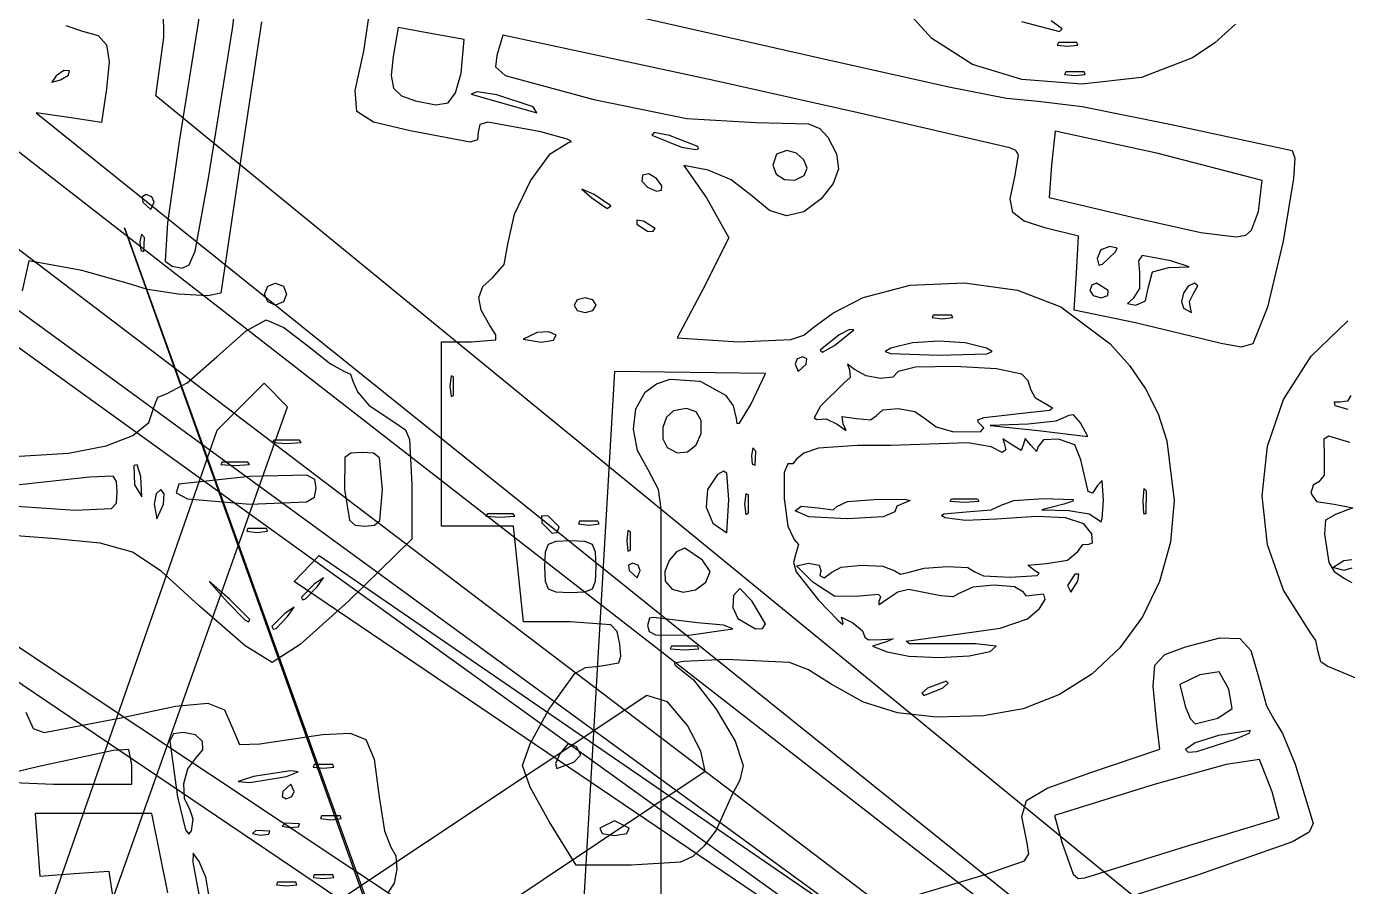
# Model space of a CAD drawing. Extents: x -99 to 383, y -48 to 207.
# Drawn here: x 11.2 to 61.8, y 90.1 to 123 of the extents above; entities that cross this region are included whole.
import ezdxf

# ---------------------------------------------------------------- set-up
doc = ezdxf.new("R2010")
doc.units = 0

msp = doc.modelspace()

# ---------------------------------------------------------------- linework, layer by layer
at = {"layer": 'Image'}
for p, q in [((19.108155, 122.926), (19.466371, 125.729379)), ((17.998012, 124.47822), (17.065494, 118.61716)), ((31.945504, 124.007096), (41.646094, 121.803116)), ((45.893879, 122.559152), (44.568442, 124.015214)), ((16.474492, 122.59626), (16.468198, 123.643183)), ((24.146632, 122.068034), (24.41012, 123.887644)), ((12.729969, 123.056874), (13.370026, 122.835532)), ((20.216869, 123.196175), (19.449098, 118.122425)), ((25.453621, 122.985236), (25.265277, 121.870446)), ((26.635211, 122.756464), (25.453621, 122.985236)), ((49.332455, 123.214882), (50.79328, 122.829672)), ((50.895918, 122.931758), (50.464815, 123.22888)), ((57.527947, 123.102171), (56.741984, 122.39402)), ((13.370026, 122.835532), (13.960778, 122.677328)), ((13.960778, 122.677328), (14.285992, 122.314707)), ((16.17778, 120.361923), (16.474492, 122.59626)), ((18.195, 117.211), (19.108155, 122.926)), ((27.989311, 122.515401), (26.635211, 122.756464)), ((27.87121, 121.233111), (27.989311, 122.515401)), ((29.464117, 122.691576), (29.23094, 121.908139)), ((37.553877, 120.948766), (29.464117, 122.691576)), ((47.462579, 121.563308), (45.893879, 122.559152)), ((50.79328, 122.829672), (50.895918, 122.931758)), ((14.285992, 122.314707), (14.38084, 121.662713)), ((23.813924, 120.561179), (24.146632, 122.068034)), ((50.747745, 122.407688), (50.705853, 122.307154)), ((50.705853, 122.307154), (51.100523, 122.265338)), ((51.4533, 122.407688), (50.747745, 122.407688)), ((51.100523, 122.265338), (51.495193, 122.307154)), ((51.453301, 122.407688), (51.4533, 122.407688)), ((51.495193, 122.307154), (51.453301, 122.407688)), ((56.741984, 122.39402), (55.882495, 121.818717)), ((14.38084, 121.662713), (14.280494, 120.636392)), ((25.265277, 121.870446), (25.187718, 121.135033)), ((29.23094, 121.908139), (29.185716, 121.468764)), ((29.185716, 121.468764), (29.558244, 121.147046)), ((41.646094, 121.803116), (46.545244, 120.702846)), ((49.353348, 120.991983), (47.462579, 121.563308)), ((55.882495, 121.818717), (53.930082, 121.059351)), ((12.360879, 121.126935), (12.185293, 120.885984)), ((12.185293, 120.885984), (12.518864, 120.968947)), ((12.653115, 121.328197), (12.360879, 121.126935)), ((12.518864, 120.968947), (12.829861, 121.151447)), ((12.86694, 121.319631), (12.653115, 121.328197)), ((12.829861, 121.151447), (12.86694, 121.31963)), ((12.86694, 121.31963), (12.86694, 121.319631)), ((25.187718, 121.135033), (25.27998, 120.65508)), ((27.656612, 120.478823), (27.871209, 121.233106)), ((27.871209, 121.233106), (27.87121, 121.233111)), ((29.558244, 121.147046), (32.94744, 120.227679)), ((51.644992, 120.809474), (49.353348, 120.991983)), ((51.029665, 121.278822), (50.987773, 121.178288)), ((50.987773, 121.178288), (51.382443, 121.136472)), ((51.73522, 121.278822), (51.029665, 121.278822)), ((51.382443, 121.136472), (51.777113, 121.178288)), ((53.930082, 121.059351), (51.644992, 120.809474)), ((51.777113, 121.178288), (51.73522, 121.278822)), ((51.73522, 121.278822), (51.73522, 121.278822)), ((14.280494, 120.636392), (14.086246, 119.341052)), ((23.876283, 119.761209), (23.813924, 120.561179)), ((25.27998, 120.65508), (25.579439, 120.356288)), ((27.37433, 120.098521), (27.656612, 120.478823)), ((28.477806, 120.511457), (28.2568, 120.43066)), ((29.234795, 120.397137), (28.477806, 120.511457)), ((43.198317, 119.680486), (37.553877, 120.948766)), ((46.545244, 120.702846), (48.758369, 120.267696)), ((159.11882, 3.331999), (16.17778, 120.361923)), ((25.579439, 120.356288), (26.123469, 120.164356)), ((26.123469, 120.164356), (26.903553, 120.018324)), ((26.903553, 120.018324), (27.37433, 120.098521)), ((28.2568, 120.43066), (30.76594, 119.709247)), ((30.62483, 119.941157), (29.234795, 120.397137)), ((32.94744, 120.227679), (36.519445, 119.489976)), ((48.758369, 120.267696), (49.973814, 120.163833)), ((49.973814, 120.163833), (51.662997, 119.959468)), ((51.662997, 119.959468), (55.015114, 119.282685)), ((12.837856, 119.528258), (11.589466, 119.715467)), ((11.589466, 119.715467), (155.043, 4.46581)), ((14.086246, 119.341052), (12.837856, 119.528258)), ((24.516834, 119.353491), (23.876283, 119.761209)), ((30.76594, 119.709247), (30.624829, 119.941157)), ((30.624829, 119.941157), (30.62483, 119.941157)), ((36.519445, 119.489976), (39.15923, 119.342165)), ((48.887567, 118.369586), (43.198317, 119.680486)), ((25.918702, 119.023394), (24.516834, 119.353491)), ((28.21944, 118.588583), (25.918702, 119.023394)), ((28.522812, 118.975331), (28.490426, 118.681669)), ((28.587006, 119.258326), (28.522812, 118.975331)), ((28.893904, 119.353315), (28.587006, 119.258326)), ((30.921702, 118.980863), (28.893904, 119.353315)), ((31.932762, 118.704439), (30.921702, 118.980863)), ((35.263108, 118.954291), (35.173882, 118.856692)), ((35.84721, 118.838009), (35.263108, 118.954291)), ((39.15923, 119.342165), (41.174236, 119.293356)), ((41.174236, 119.293356), (41.607653, 119.111773)), ((41.607653, 119.111773), (41.91089, 118.773186)), ((50.618483, 119.007536), (50.477372, 117.706406)), ((54.565968, 118.15767), (50.618483, 119.007536)), ((55.015114, 119.282685), (59.700424, 118.269485)), ((158.036, 3.8047), (10.50389, 118.530813)), ((17.065494, 118.61716), (16.61763, 115.492595)), ((28.490426, 118.681669), (28.21944, 118.588583)), ((31.284447, 118.138278), (31.985742, 118.575651)), ((32.096469, 118.614943), (31.932762, 118.704439)), ((31.985742, 118.575651), (32.096469, 118.614943)), ((35.173882, 118.856692), (36.30931, 118.389225)), ((36.93354, 118.419604), (35.84721, 118.838009)), ((41.91089, 118.773186), (42.246016, 118.144778)), ((19.449098, 118.122425), (18.66318, 112.804485)), ((30.521431, 117.106732), (31.284447, 118.138278)), ((36.30931, 118.389225), (36.846964, 118.302032)), ((36.846964, 118.302032), (36.966843, 118.330202)), ((36.933542, 118.419601), (36.93354, 118.419604)), ((36.966843, 118.330202), (36.933542, 118.419601)), ((39.949001, 118.124678), (39.811664, 117.705333)), ((40.345913, 118.269777), (39.949001, 118.124678)), ((40.721066, 118.16417), (40.345913, 118.269777)), ((41.000036, 117.908144), (40.721066, 118.16417)), ((42.246016, 118.144778), (42.318143, 117.565993)), ((49.115988, 118.269449), (48.887567, 118.369586)), ((49.081324, 117.254046), (49.218149, 118.086257)), ((49.218149, 118.086257), (49.115988, 118.269449)), ((58.555783, 117.117566), (54.565968, 118.15767)), ((59.700424, 118.269485), (59.798648, 117.975859)), ((59.798648, 117.975859), (59.753282, 117.196612)), ((37.332128, 117.510725), (36.404814, 117.694976)), ((36.404814, 117.694976), (37.261572, 116.449726)), ((38.206833, 117.146041), (37.332128, 117.510725)), ((39.811664, 117.705333), (39.942766, 117.359532)), ((41.119261, 117.592888), (41.000036, 117.908144)), ((41.01518, 117.309593), (41.119261, 117.592888)), ((42.318143, 117.565993), (42.123654, 117.003065)), ((50.477372, 117.706406), (50.395085, 116.461076)), ((7.425461, 117.140888), (156.545, 3.8047)), ((17.674001, 114.409366), (18.194998, 117.211004)), ((18.194998, 117.211004), (18.195, 117.211)), ((29.907722, 115.834191), (30.521431, 117.106732)), ((34.815095, 117.318172), (34.787605, 117.097245)), ((34.787605, 117.097245), (35.013884, 116.858444)), ((35.058854, 117.368492), (34.815095, 117.318172)), ((35.35255, 117.19711), (35.058854, 117.368492)), ((35.553646, 116.918493), (35.35255, 117.19711)), ((35.35255, 117.19711), (35.35255, 117.19711)), ((35.540775, 116.745717), (35.553646, 116.918493)), ((39.007668, 116.527986), (38.206833, 117.146041)), ((39.942766, 117.359532), (40.261563, 117.153808)), ((40.261563, 117.153808), (40.656291, 117.124912)), ((40.656291, 117.124912), (41.015184, 117.309593)), ((41.015184, 117.309593), (41.01518, 117.309593)), ((42.123654, 117.003065), (41.658928, 116.422226)), ((48.906474, 116.418715), (49.081324, 117.254046)), ((58.4175, 115.925546), (58.555783, 117.117566)), ((59.753282, 117.196612), (59.355477, 114.79105)), ((15.806094, 116.576222), (15.646248, 116.493319)), ((15.646248, 116.493319), (15.681637, 116.294)), ((16.017176, 116.493319), (15.806094, 116.576222)), ((16.10497, 116.294), (16.017176, 116.493319)), ((32.967771, 116.58186), (32.498245, 116.785132)), ((32.498245, 116.785132), (32.880601, 116.45068)), ((32.880601, 116.45068), (33.457613, 116.04284)), ((33.60277, 116.14296), (32.967771, 116.58186)), ((35.013884, 116.858444), (35.349125, 116.713971)), ((35.349125, 116.713971), (35.540775, 116.745717)), ((37.261572, 116.449726), (38.11833, 114.917666)), ((39.682147, 115.969666), (39.007668, 116.527986)), ((41.658928, 116.422226), (40.990722, 115.917466)), ((48.998827, 115.893084), (48.906474, 116.418715)), ((50.395085, 116.461076), (53.640635, 115.703516)), ((15.681637, 116.294), (15.980516, 116.011778)), ((15.980516, 116.011778), (16.10497, 116.294)), ((16.10497, 116.294), (16.10497, 116.294)), ((33.457613, 116.04284), (33.60277, 116.142959)), ((33.60277, 116.142959), (33.60277, 116.14296)), ((40.33748, 115.766386), (39.682147, 115.969666)), ((40.990722, 115.917466), (40.33748, 115.766386)), ((58.148268, 115.214835), (58.417495, 115.925551)), ((58.417495, 115.925551), (58.4175, 115.925546)), ((16.61763, 115.492595), (16.531437, 114.03105)), ((29.654352, 114.673831), (29.907722, 115.834191)), ((34.594165, 115.595888), (34.592643, 115.444296)), ((34.592643, 115.444296), (35.006573, 115.17398)), ((34.858208, 115.555212), (34.594165, 115.595888)), ((35.2962, 115.276221), (34.858208, 115.555212)), ((49.430738, 115.558422), (48.998827, 115.893084)), ((50.274564, 115.295996), (49.430738, 115.558422)), ((53.640635, 115.703516), (56.209069, 115.124698)), ((7.074462, 114.932308), (155.651, 6.57734)), ((14.9762, 115.306416), (54.4224, 5.65678)), ((54.4224, 4.951233), (14.9762, 115.306416)), ((15.619439, 115.058462), (15.56289, 114.76549)), ((15.7334, 114.936), (15.619439, 115.058462)), ((15.711119, 114.395074), (15.733415, 114.936)), ((15.733415, 114.936), (15.7334, 114.936)), ((35.006573, 115.17398), (35.209576, 115.168342)), ((35.209576, 115.168342), (35.2962, 115.276222)), ((35.2962, 115.276222), (35.2962, 115.276221)), ((38.11833, 114.917666), (37.130553, 112.945476)), ((51.523864, 114.986686), (50.274564, 115.295996)), ((51.437405, 113.567906), (51.523864, 114.986686)), ((56.209069, 115.124698), (57.56187, 114.954844)), ((57.56187, 114.954844), (57.922792, 115.029804)), ((57.922792, 115.029804), (58.148268, 115.214835)), ((15.56289, 114.76549), (15.597244, 114.433549)), ((15.597244, 114.433549), (15.711119, 114.395074)), ((17.447911, 113.891589), (17.674001, 114.409366)), ((29.510636, 113.900205), (29.654352, 114.673831)), ((52.373436, 114.461931), (52.229446, 114.129902)), ((52.723334, 114.595952), (52.373436, 114.461931)), ((52.441112, 113.914953), (52.935, 114.381)), ((52.995257, 114.532626), (52.723334, 114.595952)), ((52.935, 114.381), (52.995257, 114.532626)), ((52.935, 114.381), (52.935, 114.381)), ((59.355477, 114.79105), (58.7544, 112.27238)), ((11.30612, 114.036446), (11.053569, 112.895116)), ((13.332494, 113.6738), (11.30612, 114.036446)), ((16.531437, 114.03105), (16.793728, 113.835231)), ((17.183708, 113.753784), (17.447911, 113.891589)), ((29.087261, 113.406501), (29.510636, 113.900205)), ((52.229446, 114.129902), (52.291623, 113.872734)), ((52.291623, 113.872734), (52.441112, 113.914953)), ((53.953182, 114.244411), (53.815766, 114.035586)), ((53.815766, 114.035586), (53.859891, 113.582653)), ((55.052111, 114.036006), (53.953182, 114.244411)), ((55.757666, 113.810053), (55.052111, 114.036006)), ((15.11726, 113.174952), (13.332494, 113.6738)), ((16.793728, 113.835231), (17.183708, 113.753784)), ((28.698447, 113.058112), (29.087261, 113.406501)), ((51.350944, 112.149126), (51.437405, 113.567906)), ((53.859891, 113.582653), (53.856962, 112.978659)), ((54.205445, 113.048228), (54.356424, 113.622001)), ((54.356424, 113.622001), (54.981555, 113.781915)), ((54.981555, 113.781915), (55.757666, 113.810053)), ((15.850111, 112.940848), (15.11726, 113.174952)), ((17.043989, 112.763602), (15.850111, 112.940848)), ((20.3383, 112.766), (20.462654, 113.064979)), ((20.462654, 113.064979), (20.761633, 113.189333)), ((20.761633, 113.189333), (21.060612, 113.064979)), ((21.060612, 113.064979), (21.184966, 112.766)), ((28.548462, 112.641068), (28.698447, 113.058112)), ((37.130553, 112.945476), (36.142776, 111.095916)), ((43.274266, 112.630823), (45.075589, 113.103191)), ((45.075589, 113.103191), (47.153342, 113.192592)), ((47.153342, 113.192592), (49.182498, 112.913997)), ((49.182498, 112.913997), (50.838026, 112.28238)), ((52.0257, 113.106437), (51.94769, 112.907117)), ((51.94769, 112.907117), (52.076937, 112.707798)), ((52.213255, 113.189339), (52.0257, 113.106437)), ((52.653245, 112.907117), (52.213255, 113.189339)), ((52.647185, 112.707798), (52.653245, 112.907117)), ((52.653245, 112.907117), (52.653245, 112.907117)), ((53.856962, 112.978659), (53.609089, 112.5992)), ((54.085937, 112.514455), (54.20545, 113.048229)), ((54.20545, 113.048229), (54.205445, 113.048228)), ((55.719411, 113.07288), (55.534632, 112.798777)), ((55.963818, 113.189333), (55.719411, 113.07288)), ((55.936076, 112.810588), (56.091626, 113.089258)), ((56.091626, 113.089258), (55.963818, 113.189333)), ((18.160983, 112.699414), (17.043989, 112.763602)), ((18.66318, 112.804485), (18.160983, 112.699414)), ((20.462654, 112.467021), (20.3383, 112.766)), ((20.3383, 112.766), (20.3383, 112.766)), ((20.761633, 112.342667), (20.462654, 112.467021)), ((21.060612, 112.467021), (20.761633, 112.342667)), ((21.184966, 112.766), (21.060612, 112.467021)), ((28.6366, 112.144926), (28.548462, 112.641068)), ((32.316733, 112.541986), (32.192379, 112.342667)), ((32.615712, 112.624889), (32.316733, 112.541986)), ((32.914691, 112.541986), (32.615712, 112.624889)), ((33.039045, 112.342667), (32.914691, 112.541986)), ((42.109353, 112.033119), (43.274266, 112.630823)), ((52.076937, 112.707798), (52.38768, 112.624895)), ((52.38768, 112.624895), (52.647185, 112.707798)), ((53.609089, 112.5992), (53.396166, 112.400424)), ((53.396166, 112.400424), (53.711561, 112.346995)), ((53.711561, 112.346995), (54.085937, 112.514455)), ((55.534632, 112.798777), (55.459047, 112.479906)), ((55.459047, 112.479906), (55.542218, 112.229149)), ((55.76863, 112.488552), (55.936076, 112.810588)), ((55.807445, 112.246144), (55.76863, 112.488552)), ((28.962155, 111.559241), (28.6366, 112.144926)), ((32.192379, 112.342667), (32.316733, 112.143348)), ((32.316733, 112.143348), (32.615712, 112.060445)), ((32.615712, 112.060445), (32.914691, 112.143348)), ((32.914691, 112.143348), (33.039045, 112.342667)), ((33.039045, 112.342667), (33.039045, 112.342667)), ((41.340276, 111.470083), (42.109353, 112.033119)), ((45.95036, 111.965133), (45.908468, 111.864599)), ((45.908468, 111.864599), (46.303138, 111.822783)), ((46.655915, 111.965133), (45.95036, 111.965133)), ((46.303138, 111.822783), (46.697808, 111.864599)), ((46.655916, 111.965133), (46.655915, 111.965133)), ((46.697808, 111.864599), (46.655916, 111.965133)), ((50.838026, 112.28238), (52.730192, 110.859376)), ((53.695184, 111.660837), (51.350944, 112.149126)), ((55.542218, 112.229149), (55.85203, 112.060445)), ((55.85203, 112.060445), (55.807442, 112.246144)), ((55.807442, 112.246144), (55.807445, 112.246144)), ((58.7544, 112.27238), (58.197444, 110.860185)), ((158.29534, 4.651359), (9.7188, 111.56659)), ((18.503918, 110.367559), (19.633487, 111.364155)), ((19.633487, 111.364155), (20.397498, 111.778669)), ((20.397498, 111.778669), (21.074398, 111.488509)), ((21.074398, 111.488509), (21.994538, 110.790892)), ((29.192762, 111.20082), (28.962155, 111.559241)), ((41.000657, 111.197085), (41.340276, 111.470083)), ((42.176187, 110.793664), (42.916489, 111.397311)), ((42.743394, 111.407576), (42.347481, 111.206675)), ((42.91649, 111.397311), (42.743394, 111.407576)), ((42.916489, 111.397311), (42.91649, 111.397311)), ((56.982624, 110.880561), (53.695184, 111.660837)), ((60.435985, 110.383207), (61.834655, 111.748057)), ((27.1117, 107.404), (27.1117, 110.932)), ((27.1117, 110.932), (28.2566, 110.932)), ((28.2566, 110.932), (29.194038, 111.014141)), ((29.194038, 111.014141), (29.192762, 111.20082)), ((30.780788, 111.295512), (30.244329, 111.037399)), ((30.244329, 111.037399), (30.938838, 110.93159)), ((31.225656, 111.324587), (30.780788, 111.295512)), ((30.938838, 110.93159), (31.402473, 111.00671)), ((31.503, 111.187317), (31.225656, 111.324587)), ((31.402473, 111.00671), (31.503, 111.187317)), ((31.503, 111.187317), (31.503, 111.187317)), ((36.142776, 111.095916), (38.497926, 110.931736)), ((38.497926, 110.931736), (40.501656, 111.033015)), ((40.501656, 111.033015), (41.000657, 111.197085)), ((42.347481, 111.206675), (41.62746, 110.618579)), ((45.157766, 110.897546), (44.3276, 110.700877)), ((46.164925, 110.962351), (45.157766, 110.897546)), ((47.170643, 110.895473), (46.164925, 110.962351)), ((47.99649, 110.697096), (47.170643, 110.895473)), ((52.730192, 110.859376), (53.475776, 110.037712)), ((57.751374, 110.734968), (56.982624, 110.880561)), ((58.197444, 110.860185), (57.751374, 110.734968)), ((17.37411, 109.370962), (18.503918, 110.367559)), ((21.994538, 110.790892), (22.8603, 110.093274)), ((40.957606, 110.367158), (40.746523, 110.284255)), ((41.117451, 110.284255), (40.957606, 110.367158)), ((41.62746, 110.618579), (41.709623, 110.542143)), ((41.709623, 110.542143), (42.176187, 110.793664)), ((44.3276, 110.700877), (44.116383, 110.571109)), ((44.116383, 110.571109), (44.319526, 110.486781)), ((44.319526, 110.486781), (46.16204, 110.42544)), ((46.16204, 110.42544), (48.010047, 110.481204)), ((48.210654, 110.565391), (47.99648, 110.69711)), ((47.99648, 110.69711), (47.99649, 110.697096)), ((48.010047, 110.481204), (48.210654, 110.565391)), ((59.369443, 108.725181), (60.435985, 110.383207)), ((22.8603, 110.093274), (23.406468, 109.803115)), ((40.746523, 110.284255), (40.658727, 110.084936)), ((40.658727, 110.084936), (40.783181, 109.802714)), ((40.783181, 109.802714), (41.08206, 110.084936)), ((41.08206, 110.084936), (41.117451, 110.284255)), ((41.08206, 110.084936), (41.08206, 110.084936)), ((42.931634, 109.873281), (42.667559, 110.084672)), ((42.667559, 110.084672), (42.751966, 109.871306)), ((42.751966, 109.871306), (42.773934, 109.571363)), ((43.383656, 109.629372), (42.931634, 109.873281)), ((45.274926, 109.962663), (44.609924, 109.797107)), ((46.777924, 109.991532), (45.274926, 109.962663)), ((48.380901, 109.898869), (46.777924, 109.991532)), ((49.345844, 109.699831), (48.380901, 109.898869)), ((53.475776, 110.037712), (54.086986, 109.143812)), ((16.609528, 108.956449), (17.37411, 109.370962)), ((20.326976, 109.357116), (19.420891, 108.451031)), ((21.21284, 108.451031), (20.326976, 109.357116)), ((23.406468, 109.803115), (23.631457, 109.693212)), ((23.631457, 109.693212), (23.725037, 109.428976)), ((23.725037, 109.428976), (23.899742, 109.016803)), ((27.480405, 109.63294), (27.43859, 109.23827)), ((27.58094, 109.591048), (27.480405, 109.63294)), ((27.58094, 109.591047), (27.58094, 109.591048)), ((27.58094, 108.885492), (27.58094, 109.591047)), ((33.747463, 109.802975), (27.9655, 10.5377)), ((39.529413, 109.721537), (33.747463, 109.802975)), ((34.916495, 109.004643), (35.350139, 109.331938)), ((35.350139, 109.331938), (35.878092, 109.503189)), ((35.878092, 109.503189), (37.02937, 109.431306)), ((37.02937, 109.431306), (37.995218, 108.896488)), ((38.964969, 108.532977), (39.529413, 109.721537)), ((42.528076, 109.353719), (41.634251, 108.474298)), ((42.773934, 109.571363), (42.528076, 109.353719)), ((43.93948, 109.52968), (43.383656, 109.629372)), ((44.410954, 109.582745), (43.93948, 109.52968)), ((44.609924, 109.797107), (44.410954, 109.582745)), ((49.588848, 109.439856), (49.345844, 109.699831)), ((49.689921, 109.113419), (49.588848, 109.439856)), ((16.105028, 108.454726), (16.24653, 108.815726)), ((16.24653, 108.815726), (16.609528, 108.956449)), ((23.899742, 109.016803), (24.337908, 108.515048)), ((27.43859, 109.23827), (27.480405, 108.8436)), ((27.480405, 108.8436), (27.58094, 108.885492)), ((34.565911, 108.367618), (34.916495, 109.004643)), ((37.995218, 108.896488), (38.291383, 108.48907)), ((49.876452, 108.782961), (49.689921, 109.113419)), ((54.086986, 109.143812), (54.563294, 108.178581)), ((61.953321, 108.885408), (61.823675, 108.663893)), ((-15.8734, 3.87526), (21.21284, 108.451031)), ((15.904044, 107.843212), (16.105028, 108.454726)), ((19.420891, 108.451031), (18.514809, 107.544949)), ((24.337908, 108.515048), (25.488927, 107.737366)), ((34.471229, 107.58859), (34.565911, 108.367618)), ((36.504812, 108.385338), (36.00172, 108.289546)), ((36.869231, 108.257186), (36.504812, 108.385338)), ((38.291383, 108.48907), (38.400525, 108.006229)), ((38.533179, 107.822446), (38.964969, 108.532977)), ((41.634251, 108.474298), (41.397773, 108.02699)), ((43.763257, 108.104048), (44.022604, 108.335598)), ((44.022604, 108.335598), (44.612431, 108.383166)), ((44.612431, 108.383166), (45.250413, 108.263364)), ((49.13325, 108.183076), (50.408577, 108.314389)), ((50.32492, 108.513311), (49.876452, 108.782961)), ((50.52499, 108.402176), (50.32492, 108.513311)), ((50.408577, 108.314389), (50.52499, 108.402176)), ((58.75688, 106.94655), (59.369443, 108.725181)), ((61.529988, 108.626704), (61.305777, 108.62744)), ((61.305777, 108.62744), (61.343171, 108.497091)), ((61.343171, 108.497091), (61.838453, 108.363466)), ((61.823675, 108.663893), (61.529988, 108.626704)), ((15.295616, 107.345859), (15.904044, 107.843212)), ((35.735414, 108.049181), (35.594045, 107.655236)), ((36.00172, 108.289546), (35.735414, 108.049181)), ((37.06517, 107.929347), (36.869231, 108.257186)), ((37.06282, 107.426074), (37.06517, 107.929347)), ((38.400525, 108.006229), (38.432632, 107.805508)), ((38.432632, 107.805508), (38.533179, 107.822446)), ((41.397773, 108.02699), (41.488571, 107.957849)), ((41.488571, 107.957849), (41.853932, 107.988442)), ((41.853932, 107.988442), (42.277573, 107.78093)), ((42.50534, 107.797807), (42.467173, 108.074123)), ((42.467173, 108.074123), (43.015609, 108.004097)), ((42.613351, 107.545837), (42.50534, 107.797807)), ((43.015609, 108.004097), (43.555319, 107.948626)), ((43.555319, 107.948626), (43.763257, 108.104048)), ((45.250413, 108.263364), (45.654227, 107.992799)), ((45.654227, 107.992799), (46.062329, 107.680235)), ((47.656853, 107.95024), (47.906934, 108.044299)), ((47.68172, 107.847342), (47.656853, 107.95024)), ((47.892684, 107.639656), (47.681711, 107.847384)), ((47.681711, 107.847384), (47.68172, 107.847342)), ((47.906934, 108.044299), (49.13325, 108.183076)), ((50.653571, 107.896584), (49.595849, 107.778461)), ((51.148999, 108.11218), (50.653571, 107.896584)), ((51.320152, 108.146843), (51.148999, 108.11218)), ((51.59824, 107.829958), (51.320152, 108.146843)), ((51.879529, 107.31144), (51.598236, 107.829958)), ((51.598236, 107.829958), (51.59824, 107.829958)), ((54.563294, 108.178581), (54.90417, 107.142926)), ((18.514809, 107.544949), (-17.6653, 3.87526)), ((14.271526, 106.958211), (15.295616, 107.345859)), ((25.488927, 107.737366), (25.739181, 107.566554)), ((25.739181, 107.566554), (25.889724, 107.201619)), ((27.1117, 103.876), (27.1117, 107.404)), ((34.628257, 106.774678), (34.471229, 107.58859)), ((35.594045, 107.655236), (35.597716, 107.227666)), ((36.867701, 106.987207), (37.062826, 107.426077)), ((37.062826, 107.426077), (37.06282, 107.426074)), ((42.277573, 107.78093), (42.613351, 107.545837)), ((46.062329, 107.680235), (46.726587, 107.488832)), ((46.726587, 107.488832), (47.779611, 107.501566)), ((47.779611, 107.501566), (47.892684, 107.639656)), ((49.595849, 107.778461), (48.137699, 107.729749)), ((48.137699, 107.729749), (49.972139, 107.54495)), ((49.972139, 107.54495), (51.879529, 107.31144)), ((61.107908, 107.321331), (60.919168, 107.207788)), ((61.911843, 107.083304), (61.107908, 107.321331)), ((12.823558, 106.675816), (14.271526, 106.958211)), ((20.691443, 107.17505), (20.632794, 107.083895)), ((20.632794, 107.083895), (21.185332, 107.045981)), ((21.67922, 107.17505), (20.691443, 107.17505)), ((21.185332, 107.045981), (21.73787, 107.083895)), ((21.679221, 107.17505), (21.67922, 107.17505)), ((21.73787, 107.083895), (21.679221, 107.17505)), ((25.889724, 107.201619), (25.982816, 105.471196)), ((35.597716, 107.227666), (35.766536, 106.886426)), ((35.766536, 106.886426), (36.139897, 106.68422)), ((36.533505, 106.728867), (36.867701, 106.987207)), ((39.04396, 106.873682), (38.987413, 106.58071)), ((39.15792, 106.75122), (39.04396, 106.873682)), ((41.559678, 106.863045), (40.990113, 106.678763)), ((43.057941, 106.970358), (41.559678, 106.863045)), ((44.327941, 106.961243), (43.057941, 106.970358)), ((47.280564, 107.071134), (44.327941, 106.961243)), ((48.176551, 106.918229), (47.280564, 107.071134)), ((48.594584, 106.698482), (48.176551, 106.918229)), ((48.731647, 106.802111), (48.594584, 106.698482)), ((48.930431, 107.016705), (48.621972, 107.222568)), ((48.621972, 107.222568), (48.664866, 107.05126)), ((48.664866, 107.05126), (48.731647, 106.802111)), ((49.321743, 106.770481), (48.930431, 107.016705)), ((49.41226, 107.016705), (49.321743, 106.770481)), ((49.471902, 107.237481), (49.41226, 107.016705)), ((49.690161, 106.980705), (49.471902, 107.237481)), ((49.903207, 106.736076), (49.690161, 106.980705)), ((49.968062, 106.928894), (49.903207, 106.736076)), ((50.172798, 107.180753), (49.968062, 106.928894)), ((50.748493, 107.211116), (50.172798, 107.180753)), ((51.37501, 106.988541), (50.748493, 107.211116)), ((51.608999, 106.41626), (51.37501, 106.988541)), ((54.90417, 107.142926), (55.177506, 104.86396)), ((58.553625, 105.043704), (58.75688, 106.94655)), ((60.919168, 107.207788), (60.927119, 106.537284)), ((10.527568, 106.537626), (12.823558, 106.675816)), ((18.715743, 106.328403), (18.657094, 106.237248)), ((19.70352, 106.328403), (18.715743, 106.328403)), ((19.762169, 106.237248), (19.703519, 106.328403)), ((19.703519, 106.328403), (19.70352, 106.328403)), ((23.419303, 106.508481), (23.399475, 105.28717)), ((23.639359, 106.671251), (23.419303, 106.508481)), ((24.07779, 106.69828), (23.639359, 106.671251)), ((24.512578, 106.667713), (24.07779, 106.69828)), ((24.74453, 106.49928), (24.512578, 106.667713)), ((24.8539, 105.287), (24.74453, 106.49928)), ((35.032802, 106.033003), (34.628257, 106.774678)), ((36.139897, 106.68422), (36.533505, 106.728867)), ((38.987413, 106.58071), (39.021766, 106.24877)), ((39.135642, 106.210294), (39.157909, 106.75122)), ((39.157909, 106.75122), (39.15792, 106.75122)), ((40.716251, 106.446749), (40.575279, 106.264533)), ((40.990113, 106.678763), (40.716251, 106.446749)), ((51.884484, 105.203373), (51.608999, 106.41626)), ((60.927119, 106.537284), (60.924251, 105.832525)), ((14.538738, 105.790294), (13.63589, 105.757945)), ((14.668987, 105.588478), (14.538738, 105.790294)), ((15.455243, 106.222764), (15.326092, 106.195022)), ((15.326092, 106.195022), (15.355033, 105.465284)), ((15.5958, 105.781), (15.455243, 106.222764)), ((15.633643, 105.004892), (15.5958, 105.781002)), ((15.5958, 105.781002), (15.5958, 105.781)), ((19.76192, 105.784209), (17.05255, 105.481616)), ((18.657094, 106.237248), (19.209631, 106.199334)), ((19.209631, 106.199334), (19.762169, 106.237248)), ((21.96233, 105.826452), (19.76192, 105.784209)), ((22.262021, 105.663378), (21.96233, 105.826452)), ((35.429883, 105.287296), (35.032802, 106.033003)), ((37.694977, 105.851866), (37.310869, 105.280989)), ((37.915492, 105.989609), (37.694977, 105.851866)), ((38.043861, 105.911988), (37.915492, 105.989609)), ((38.11831, 104.898644), (38.043861, 105.911988)), ((39.021766, 106.24877), (39.135642, 106.210294)), ((40.248322, 105.937714), (40.23927, 104.941066)), ((40.384366, 106.270496), (40.248322, 105.937714)), ((40.575279, 106.264533), (40.384366, 106.270496)), ((60.924251, 105.832525), (60.727026, 105.569305)), ((13.63589, 105.757945), (10.602, 105.41655)), ((14.69422, 105.181958), (14.668987, 105.588478)), ((15.355033, 105.465284), (15.633643, 105.004892)), ((16.361435, 105.286999), (16.180777, 105.121194)), ((16.498735, 105.121194), (16.361435, 105.286999)), ((17.05255, 105.481616), (16.953123, 105.155077)), ((22.256007, 104.990676), (22.31422, 105.326146)), ((22.31422, 105.326146), (22.262021, 105.663378)), ((22.31422, 105.326146), (22.31422, 105.326146)), ((23.399475, 105.28717), (23.590859, 104.103409)), ((24.74943, 104.093222), (24.8539, 105.287)), ((24.8539, 105.287), (24.8539, 105.287)), ((25.982816, 105.471196), (25.9828, 103.379)), ((35.52669, 104.535043), (35.429883, 105.287296)), ((37.310869, 105.280989), (37.259131, 104.607202)), ((52.240615, 105.428483), (52.05341, 105.134707)), ((52.422334, 105.628909), (52.240615, 105.428483)), ((52.470265, 104.864039), (52.422334, 105.628909)), ((54.024025, 105.314966), (53.978422, 104.863665)), ((54.11898, 105.211072), (54.024025, 105.314966)), ((60.505898, 105.444951), (60.413926, 105.145972)), ((60.727026, 105.569305), (60.505898, 105.444951)), ((14.473913, 104.547628), (14.662317, 104.763141)), ((14.662317, 104.763141), (14.69422, 105.181958)), ((14.69422, 105.181958), (14.69422, 105.181958)), ((16.180777, 105.121194), (16.105635, 104.722555)), ((16.46963, 104.722555), (16.498735, 105.121194)), ((16.953123, 105.155077), (17.385267, 104.917254)), ((17.385267, 104.917254), (19.79088, 104.722555)), ((19.79088, 104.722555), (21.948706, 104.809987)), ((21.948706, 104.809987), (22.256007, 104.990676)), ((38.047755, 103.616376), (38.11831, 104.898646)), ((38.11831, 104.898646), (38.11831, 104.898644)), ((38.769746, 105.117224), (38.72793, 104.722554)), ((38.87028, 105.075332), (38.769746, 105.117224)), ((38.87028, 105.075331), (38.87028, 105.075332)), ((38.87028, 104.369776), (38.87028, 105.075331)), ((40.23927, 104.941066), (40.387239, 103.873136)), ((42.266182, 104.634105), (42.667811, 104.820757)), ((42.667811, 104.820757), (43.853652, 104.913197)), ((43.853652, 104.913197), (44.897798, 104.893504)), ((44.958762, 104.810564), (44.55491, 104.643203)), ((44.897798, 104.893504), (45.069309, 104.858256)), ((45.069309, 104.858256), (44.958762, 104.810564)), ((46.597628, 104.826329), (46.656278, 104.917484)), ((47.150166, 104.788415), (46.597628, 104.826329)), ((46.656277, 104.917484), (47.644054, 104.917484)), ((46.656278, 104.917484), (46.656277, 104.917484)), ((47.702703, 104.82633), (47.150166, 104.788415)), ((47.644054, 104.917484), (47.702703, 104.82633)), ((48.561276, 104.685807), (49.037967, 104.860044)), ((49.037967, 104.860044), (50.184056, 104.934775)), ((50.184056, 104.934775), (51.310205, 104.894508)), ((51.30548, 104.829067), (50.960167, 104.723066)), ((51.310205, 104.894508), (51.30548, 104.829067)), ((52.05341, 105.134707), (51.884484, 105.203373)), ((52.426722, 104.17039), (52.470265, 104.864039)), ((53.978422, 104.863665), (54.012323, 104.367758)), ((54.108524, 104.364406), (54.118994, 105.211072)), ((54.118994, 105.211072), (54.11898, 105.211072)), ((55.177506, 104.86396), (55.035842, 103.25767)), ((58.759577, 103.156971), (58.553625, 105.043704)), ((60.413926, 105.145972), (60.633432, 104.826616)), ((60.633432, 104.826616), (61.30763, 104.722639)), ((9.441817, 104.735988), (13.07144, 104.489044)), ((13.07144, 104.489044), (14.473913, 104.547628)), ((16.105635, 104.722555), (16.21383, 104.158111)), ((16.21383, 104.158111), (16.46963, 104.722555)), ((16.46963, 104.722555), (16.46963, 104.722555)), ((28.876153, 104.352655), (28.817504, 104.2615)), ((28.817504, 104.2615), (29.370041, 104.223586)), ((29.86393, 104.352655), (28.876153, 104.352655)), ((29.370041, 104.223586), (29.922578, 104.2615)), ((29.922578, 104.2615), (29.863929, 104.352655)), ((29.863929, 104.352655), (29.86393, 104.352655)), ((31.218241, 104.255076), (30.950392, 104.270897)), ((30.950392, 104.270897), (30.966214, 104.003049)), ((35.526748, 5.269737), (35.52669, 104.535043)), ((37.259131, 104.607202), (37.513511, 103.996874)), ((38.72793, 104.722554), (38.769746, 104.327884)), ((38.769746, 104.327884), (38.87028, 104.369776)), ((40.659057, 104.463143), (40.889013, 104.637852)), ((40.65906, 104.463143), (40.659057, 104.463143)), ((41.191009, 104.23984), (40.65906, 104.463143)), ((40.889013, 104.637852), (41.541032, 104.574073)), ((41.541032, 104.574073), (42.125471, 104.508522)), ((42.125471, 104.508522), (42.266182, 104.634105)), ((44.48153, 104.420542), (44.034332, 104.232596)), ((44.55491, 104.643203), (44.48153, 104.420542)), ((46.2664, 104.285257), (46.363658, 104.353119)), ((46.398317, 104.197001), (46.2664, 104.285257)), ((46.363658, 104.353119), (47.220726, 104.420868)), ((47.220726, 104.420868), (48.16749, 104.506881)), ((48.16749, 104.506881), (48.561276, 104.685807)), ((50.960167, 104.723066), (50.113501, 104.507488)), ((50.113501, 104.507488), (51.148311, 104.474095)), ((51.148311, 104.474095), (51.920962, 104.346882)), ((51.920962, 104.346882), (52.325471, 104.087928)), ((54.012323, 104.367758), (54.108524, 104.364406)), ((61.357007, 104.319372), (60.980436, 104.103314)), ((61.30763, 104.722639), (62.021199, 104.572675)), ((62.021199, 104.572675), (61.357007, 104.319372)), ((19.703345, 103.781), (19.661453, 103.680466)), ((20.4089, 103.781), (19.703345, 103.781)), ((20.450793, 103.680466), (20.4089, 103.781)), ((20.4089, 103.781), (20.4089, 103.781)), ((23.590859, 104.103409), (23.808215, 103.917107)), ((23.808215, 103.917107), (24.175585, 103.87589)), ((24.175585, 103.87589), (24.545595, 103.913292)), ((24.545595, 103.913292), (24.74943, 104.093222)), ((28.4899, 103.876), (27.1117, 103.876)), ((29.868096, 103.87588), (28.4899, 103.876)), ((30.064548, 102.04144), (29.868096, 103.87588)), ((30.966214, 104.003049), (31.360944, 103.605035)), ((31.6272, 103.846117), (31.218241, 104.255076)), ((31.54801, 103.636696), (31.627201, 103.846117)), ((31.627201, 103.846117), (31.6272, 103.846117)), ((32.403335, 104.0628), (32.361443, 103.962266)), ((32.361443, 103.962266), (32.756113, 103.92045)), ((33.10889, 104.0628), (32.403335, 104.0628)), ((32.756113, 103.92045), (33.150783, 103.962266)), ((33.108891, 104.0628), (33.10889, 104.0628)), ((33.150783, 103.962266), (33.108891, 104.0628)), ((37.513511, 103.996874), (38.047755, 103.616376)), ((40.387239, 103.873136), (40.628708, 103.368976)), ((42.65127, 104.158496), (41.191009, 104.23984)), ((44.034332, 104.232596), (42.65127, 104.158496)), ((47.192369, 104.09794), (46.398317, 104.197001)), ((48.373867, 104.146283), (47.192369, 104.09794)), ((49.906191, 104.250015), (48.373867, 104.146283)), ((51.016209, 104.191603), (49.906191, 104.250015)), ((51.720044, 103.968544), (51.016209, 104.191603)), ((52.033817, 103.578337), (51.720044, 103.968544)), ((52.325471, 104.087928), (52.380935, 104.040028)), ((52.380935, 104.040028), (52.426722, 104.17039)), ((60.980436, 104.103314), (60.940334, 103.564439)), ((12.18361, 103.40265), (10.66107, 103.518903)), ((14.044546, 103.219916), (12.18361, 103.40265)), ((19.661453, 103.680466), (20.056123, 103.63865)), ((20.056123, 103.63865), (20.450793, 103.680466)), ((25.9828, 103.379), (23.56292, 101.01701)), ((31.499109, 103.289839), (31.203657, 103.170777)), ((31.360944, 103.605035), (31.54801, 103.636696)), ((32.050323, 103.311888), (31.499109, 103.289839)), ((32.601537, 103.289839), (32.050323, 103.311888)), ((32.896989, 103.170777), (32.601537, 103.289839)), ((34.253817, 103.706558), (34.212001, 103.311888)), ((34.212001, 103.311888), (34.253817, 102.917218)), ((34.354351, 103.664666), (34.253817, 103.706558)), ((34.354351, 103.664665), (34.354351, 103.664666)), ((34.354351, 102.95911), (34.354351, 103.664665)), ((40.628708, 103.368976), (40.792323, 103.168206)), ((52.05955, 103.237059), (52.033817, 103.578337)), ((55.035842, 103.25767), (54.626576, 101.762217)), ((60.940334, 103.564439), (61.105408, 102.484899)), ((15.278459, 102.879462), (14.044546, 103.219916)), ((16.37701, 102.1573), (15.278459, 102.879462)), ((21.46654, 101.759859), (22.423933, 102.747636)), ((22.423933, 102.747636), (164.878, 5.0747)), ((31.084595, 102.875325), (31.062546, 102.324111)), ((31.203657, 103.170777), (31.084595, 102.875325)), ((33.016051, 102.875325), (32.896989, 103.170777)), ((33.0381, 102.324111), (33.016051, 102.875325)), ((34.253817, 102.917218), (34.354351, 102.95911)), ((36.118706, 102.89223), (35.838497, 102.557637)), ((36.439159, 103.029666), (36.118706, 102.89223)), ((37.119898, 102.576432), (36.439159, 103.029666)), ((40.674567, 102.776366), (40.601162, 102.480404)), ((40.792323, 103.168206), (40.674567, 102.776366)), ((51.099917, 102.574659), (51.492416, 102.906372)), ((51.492416, 102.906372), (51.68775, 103.171163)), ((51.68775, 103.171163), (51.919624, 103.188205)), ((51.919624, 103.188205), (52.05955, 103.237059)), ((59.374635, 101.426681), (58.759577, 103.156971)), ((156.494909, 2.557787), (5.94282, 102.53597)), ((31.062546, 102.324111), (31.084595, 101.772897)), ((33.016051, 101.772897), (33.0381, 102.324111)), ((33.0381, 102.324111), (33.0381, 102.324111)), ((34.433331, 102.465223), (34.273486, 102.38232)), ((34.273486, 102.38232), (34.308877, 102.183001)), ((34.644414, 102.38232), (34.433331, 102.465223)), ((34.73221, 102.183001), (34.644414, 102.38232)), ((35.838497, 102.557637), (35.668522, 102.142455)), ((37.409016, 102.135786), (37.119898, 102.576432)), ((40.601162, 102.480404), (40.705348, 102.127905)), ((40.713126, 102.352945), (41.169607, 102.456232)), ((41.336959, 101.727315), (40.713126, 102.352945)), ((41.169607, 102.456232), (41.581377, 102.38061)), ((41.581377, 102.38061), (41.646839, 102.182928)), ((42.071634, 102.112373), (42.420663, 102.302702)), ((42.420663, 102.302702), (43.201087, 102.382323)), ((43.201087, 102.382323), (44.017989, 102.341615)), ((44.017989, 102.341615), (44.476454, 102.170956)), ((44.982444, 102.100206), (45.601593, 102.267023)), ((45.601593, 102.267023), (46.501127, 102.331224)), ((46.501127, 102.331224), (47.281205, 102.287852)), ((47.281205, 102.287852), (47.541984, 102.131948)), ((49.579934, 102.381692), (50.294966, 102.445314)), ((49.831272, 102.182929), (49.579934, 102.381692)), ((50.294966, 102.445314), (51.099917, 102.574659)), ((61.105408, 102.484899), (61.307961, 102.137834)), ((61.26058, 102.293547), (61.683913, 102.566913)), ((61.683913, 102.182631), (61.26058, 102.293547)), ((61.26058, 102.293547), (61.26058, 102.293547)), ((61.683913, 102.566913), (61.982892, 102.60134)), ((61.982892, 102.262932), (61.683913, 102.182631)), ((4.533911, 102.20974), (155.086, 0.564781)), ((17.83186, 100.82944), (16.37701, 102.1573)), ((18.997789, 101.075111), (18.221679, 101.759305)), ((18.221679, 101.759305), (18.905875, 100.983195)), ((165.865944, 4.086923), (21.46654, 101.759859)), ((22.596122, 101.900779), (22.243344, 101.654556)), ((22.3499, 101.548), (22.596122, 101.900779)), ((30.261, 100.207), (30.064548, 102.04144)), ((31.084595, 101.772897), (31.203657, 101.477445)), ((32.896989, 101.477445), (33.016051, 101.772897)), ((34.308877, 102.183001), (34.607756, 101.900779)), ((34.607756, 101.900779), (34.73221, 102.183001)), ((34.73221, 102.183001), (34.73221, 102.183001)), ((35.668522, 102.142455), (35.678774, 101.763256)), ((35.678774, 101.763256), (35.949533, 101.458751)), ((36.847836, 101.439561), (37.246614, 101.729762)), ((37.24661, 101.729766), (37.409016, 102.135786)), ((37.246614, 101.729762), (37.24661, 101.729766)), ((40.705348, 102.127905), (41.556996, 101.035246)), ((42.185685, 101.181849), (41.336959, 101.727315)), ((41.646839, 102.182928), (41.611448, 101.983609)), ((41.611448, 101.983609), (41.771293, 101.900706)), ((41.771293, 101.900706), (42.071634, 102.112373)), ((44.476454, 102.170956), (44.696333, 102.034898)), ((44.696333, 102.034898), (44.982444, 102.100206)), ((47.541984, 102.131948), (47.881182, 101.97446)), ((47.881182, 101.97446), (48.897394, 101.920544)), ((48.897394, 101.920544), (49.930959, 101.990559)), ((50.014124, 102.069019), (49.831272, 102.182929)), ((49.930959, 101.990559), (50.014124, 102.069019)), ((51.379294, 102.039891), (51.100303, 101.601899)), ((51.224899, 101.352531), (51.49021, 101.774325)), ((51.530886, 102.038369), (51.379294, 102.039891)), ((51.49021, 101.774326), (51.530886, 102.038369)), ((51.49021, 101.774325), (51.49021, 101.774326)), ((54.626576, 101.762217), (53.973299, 100.404257)), ((61.307961, 102.137834), (61.707887, 101.869734)), ((61.707887, 101.869734), (61.99126, 101.714276)), ((22.243344, 101.654556), (21.749455, 101.160668)), ((21.91142, 101.090938), (22.349899, 101.548001)), ((22.349899, 101.548001), (22.3499, 101.548)), ((31.203657, 101.477445), (31.499109, 101.358383)), ((31.499109, 101.358383), (32.050323, 101.336334)), ((32.050323, 101.336334), (32.601537, 101.358383)), ((32.601537, 101.358383), (32.896989, 101.477445)), ((35.949533, 101.458751), (36.377349, 101.350038)), ((36.377349, 101.350038), (36.847836, 101.439561)), ((38.54494, 101.489813), (38.305941, 101.214091)), ((39.00218, 101.017591), (38.54494, 101.489813)), ((43.854454, 101.257511), (43.128629, 101.189789)), ((43.944158, 101.172974), (43.854454, 101.257511)), ((44.597033, 101.350251), (44.208884, 101.089411)), ((45.010644, 101.454558), (44.597033, 101.350251)), ((46.244854, 101.213764), (45.010644, 101.454558)), ((47.00196, 101.324782), (46.704684, 101.171019)), ((47.47455, 101.536218), (47.00196, 101.324782)), ((48.290866, 101.612267), (47.47455, 101.536218)), ((49.064224, 101.54966), (48.290866, 101.612267)), ((49.40794, 101.34513), (49.064224, 101.54966)), ((49.532294, 101.199787), (49.40794, 101.34513)), ((49.831273, 101.234214), (49.532294, 101.199787)), ((50.184312, 101.273474), (49.831273, 101.234214)), ((50.236066, 101.066287), (50.184312, 101.273474)), ((51.100303, 101.601899), (51.224899, 101.352531)), ((60.408485, 99.787251), (59.374635, 101.426681)), ((19.599776, 99.293755), (17.83186, 100.82944)), ((18.905875, 100.983195), (19.579694, 100.286073)), ((19.7739, 100.299), (18.997789, 101.075111)), ((21.467253, 100.771525), (21.114474, 100.525303)), ((21.22103, 100.418747), (21.467253, 100.771525)), ((23.56292, 101.01701), (21.704052, 99.348856)), ((21.749455, 101.160668), (21.791428, 101.057086)), ((21.791428, 101.057086), (21.91142, 101.090938)), ((38.305941, 101.214091), (38.28052, 100.763362)), ((38.28052, 100.763362), (38.474213, 100.343764)), ((39.52323, 100.136525), (39.00218, 101.017591)), ((41.556996, 101.035246), (42.305419, 100.261337)), ((43.128629, 101.189789), (42.185685, 101.181849)), ((43.883886, 101.001485), (43.944158, 101.172974)), ((43.884815, 100.869063), (43.883886, 101.001485)), ((44.208884, 101.089411), (43.884815, 100.869063)), ((46.704684, 101.171019), (46.244854, 101.213764)), ((49.560701, 100.330178), (50.017781, 100.717055)), ((50.017781, 100.717055), (50.236066, 101.066287)), ((19.579694, 100.286073), (19.728199, 100.21052)), ((19.728199, 100.21052), (19.7739, 100.299001)), ((19.7739, 100.299001), (19.7739, 100.299)), ((21.114474, 100.525303), (20.620586, 100.031415)), ((20.782551, 99.961685), (21.22103, 100.418748)), ((21.22103, 100.418748), (21.22103, 100.418747)), ((32.041001, 100.207322), (30.261, 100.207)), ((33.607711, 100.09828), (32.041001, 100.207322)), ((35.081156, 100.347394), (35.013961, 100.066748)), ((35.24271, 100.38155), (35.081156, 100.347394)), ((36.92193, 100.17399), (35.24271, 100.38155)), ((38.474213, 100.343764), (39.142514, 99.949098)), ((42.305419, 100.261337), (42.486422, 100.111322)), ((42.497473, 100.15766), (42.443074, 100.390488)), ((42.443074, 100.390488), (42.869041, 100.171715)), ((48.522412, 99.97158), (49.560701, 100.330178)), ((53.973299, 100.404257), (53.099601, 99.210444)), ((20.620586, 100.031415), (20.662559, 99.927833)), ((20.662559, 99.927833), (20.782551, 99.961685)), ((33.843559, 99.846525), (33.607711, 100.09828)), ((33.945211, 99.360656), (33.843559, 99.846525)), ((35.013961, 100.066748), (35.077638, 99.840316)), ((35.077638, 99.840316), (35.315355, 99.714168)), ((35.315355, 99.714168), (36.593031, 99.697159)), ((36.593031, 99.697159), (38.272241, 99.945774)), ((37.916903, 100.07965), (36.92193, 100.17399)), ((38.27225, 99.945774), (37.916903, 100.07965)), ((38.272241, 99.945774), (38.27225, 99.945774)), ((39.142514, 99.949098), (39.416182, 99.960694)), ((39.416182, 99.960694), (39.523233, 100.136526)), ((39.523233, 100.136526), (39.52323, 100.136525)), ((42.486422, 100.111322), (42.497473, 100.15766)), ((42.869041, 100.171715), (43.242065, 99.863455)), ((43.242065, 99.863455), (43.330449, 99.627207)), ((44.912891, 99.471873), (46.970651, 99.756212)), ((46.970651, 99.756212), (48.522412, 99.97158)), ((60.611596, 99.50081), (60.408485, 99.787251)), ((20.633, 98.65502), (19.599776, 99.293755)), ((21.704052, 99.348856), (20.633, 98.65502)), ((33.991138, 98.89392), (33.945211, 99.360656)), ((35.9313, 99.273044), (35.872651, 99.18189)), ((36.919077, 99.273044), (35.9313, 99.273044)), ((36.977725, 99.181889), (36.919076, 99.273044)), ((36.919076, 99.273044), (36.919077, 99.273044)), ((43.330449, 99.627207), (43.475187, 99.523072)), ((43.475187, 99.523072), (43.983703, 99.532445)), ((44.186829, 99.453635), (43.622385, 99.284621)), ((43.622385, 99.284621), (44.186829, 99.060274)), ((43.983703, 99.532445), (44.415088, 99.557227)), ((44.415088, 99.557227), (44.186829, 99.453635)), ((45.047459, 99.372013), (44.912891, 99.471873)), ((45.597943, 99.363683), (45.047459, 99.372013)), ((47.573493, 99.370795), (45.597943, 99.363683)), ((48.363323, 99.282447), (47.573493, 99.370795)), ((48.137937, 99.078503), (48.363323, 99.282447)), ((53.099601, 99.210444), (52.029074, 98.207435)), ((54.824923, 98.964494), (55.616082, 99.251381)), ((55.616082, 99.251381), (56.931363, 99.597503)), ((56.931363, 99.597503), (57.697184, 99.578961)), ((57.697184, 99.578961), (58.120826, 99.110969)), ((60.696075, 99.061723), (60.611596, 99.50081)), ((33.914235, 98.64004), (33.991138, 98.89392)), ((35.872651, 99.18189), (36.425188, 99.143975)), ((36.380374, 98.694279), (36.025438, 98.629876)), ((38.019436, 98.768057), (36.380374, 98.694279)), ((36.425188, 99.143975), (36.977725, 99.181889)), ((40.444894, 98.658737), (38.019436, 98.768057)), ((44.186829, 99.060274), (45.020784, 98.89454)), ((45.020784, 98.89454), (46.177622, 98.843344)), ((46.177622, 98.843344), (47.326841, 98.905164)), ((47.326841, 98.905164), (48.137939, 99.078477)), ((48.137939, 99.078477), (48.137937, 99.078503)), ((54.442603, 98.549236), (54.824923, 98.964494)), ((58.120826, 99.110969), (58.409572, 98.108741)), ((60.799703, 98.673801), (60.696075, 99.061723)), ((31.22433, 96.8543), (32.217645, 98.238492)), ((32.217645, 98.238492), (32.631128, 98.462544)), ((32.631128, 98.462544), (33.15101, 98.51399)), ((33.15101, 98.51399), (33.914235, 98.64004)), ((36.025438, 98.629876), (36.065706, 98.556391)), ((36.065706, 98.556391), (36.775186, 97.98549)), ((41.178237, 98.372244), (40.444894, 98.658737)), ((42.044526, 97.82519), (41.178237, 98.372244)), ((52.029074, 98.207435), (50.785307, 97.421884)), ((54.372049, 97.743985), (54.442603, 98.549236)), ((56.159601, 98.182549), (55.394026, 97.813052)), ((56.905061, 98.300214), (56.159601, 98.182549)), ((57.277681, 97.634615), (56.905061, 98.300214)), ((61.048852, 98.51036), (60.799703, 98.673801)), ((63.064172, 97.663694), (61.048852, 98.51036)), ((36.775186, 97.98549), (37.636223, 96.87012)), ((43.276337, 97.139673), (42.044526, 97.82519)), ((46.443921, 97.94097), (45.738366, 97.667392)), ((46.30281, 97.667392), (46.518886, 97.860606)), ((46.518886, 97.860606), (46.443921, 97.94097)), ((54.516182, 96.287121), (54.372049, 97.743985)), ((55.394026, 97.813052), (55.608227, 96.980199)), ((58.409572, 98.108741), (58.723, 96.999236)), ((34.986646, 97.385088), (-98.9949, 8.35246)), ((35.777506, 97.145971), (34.986646, 97.385088)), ((45.738366, 97.667392), (45.52229, 97.474177)), ((45.52229, 97.474177), (45.597255, 97.393814)), ((45.597255, 97.393814), (46.30281, 97.667392)), ((46.30281, 97.667392), (46.30281, 97.667392)), ((50.785307, 97.421884), (49.391891, 96.880448)), ((57.408665, 96.888775), (57.277681, 97.634615)), ((11.198331, 96.753835), (11.474483, 96.12865)), ((14.835027, 96.538357), (16.926803, 96.982691)), ((16.926803, 96.982691), (18.166081, 97.090952)), ((18.166081, 97.090952), (18.799784, 96.844986)), ((18.799784, 96.844986), (19.074837, 96.226637)), ((30.512282, 95.539677), (31.22433, 96.8543)), ((36.545696, 96.236478), (35.777506, 97.145971)), ((37.636223, 96.87012), (38.362224, 95.63478)), ((44.584412, 96.723999), (43.276337, 97.139673)), ((46.079517, 96.555069), (44.584412, 96.723999)), ((49.391891, 96.880448), (47.872416, 96.60978)), ((55.608227, 96.980199), (55.800936, 96.510494)), ((56.85603, 96.527395), (57.408665, 96.888775)), ((58.723, 96.999236), (58.994449, 96.485961)), ((11.893687, 95.973913), (14.835027, 96.538357)), ((19.074837, 96.226637), (19.373897, 95.513542)), ((37.056788, 95.251034), (36.545696, 96.236478)), ((47.872416, 96.60978), (46.079517, 96.555069)), ((54.628306, 95.330295), (54.516182, 96.287121)), ((55.800936, 96.510494), (55.991009, 96.308262)), ((55.991009, 96.308262), (56.856027, 96.527396)), ((56.856027, 96.527396), (56.85603, 96.527395)), ((58.994449, 96.485961), (59.332773, 95.93475)), ((11.474483, 96.12865), (11.893687, 95.973913)), ((16.850866, 95.92385), (16.705493, 95.634474)), ((17.217267, 95.97394), (16.850866, 95.92385)), ((17.69282, 95.876781), (17.217267, 95.97394)), ((17.954739, 95.632254), (17.69282, 95.876781)), ((20.155597, 95.538594), (22.553307, 95.892658)), ((22.553307, 95.892658), (23.61904, 95.951114)), ((23.61904, 95.951114), (24.22068, 95.700869)), ((24.22068, 95.700869), (24.53286, 94.950749)), ((56.886101, 95.858148), (55.989164, 95.580408)), ((56.055566, 95.247299), (57.521101, 95.722526)), ((58.10202, 96.05383), (56.886101, 95.858148)), ((57.5211, 95.722526), (58.049368, 95.951232)), ((57.521101, 95.722526), (57.5211, 95.722526)), ((58.049368, 95.951232), (58.10202, 96.05383)), ((59.332773, 95.93475), (59.820479, 94.756517)), ((14.533145, 95.288746), (11.640365, 94.662487)), ((15.135688, 95.315503), (14.533145, 95.288746)), ((15.2583, 94.7346), (15.135688, 95.315503)), ((16.705493, 95.634474), (17.00671, 93.50324)), ((17.700372, 94.98279), (17.968699, 95.310782)), ((17.968699, 95.310782), (17.954739, 95.632254)), ((19.373897, 95.513542), (20.155597, 95.538594)), ((30.21612, 94.70962), (30.512282, 95.539677)), ((31.643102, 95.157636), (31.488816, 94.778987)), ((31.962698, 95.552418), (31.643102, 95.157636)), ((32.285671, 95.428106), (31.962698, 95.552418)), ((32.447792, 95.11648), (32.285671, 95.428106)), ((37.2182, 94.494698), (37.056788, 95.251034)), ((38.362224, 95.63478), (38.666596, 94.703971)), ((51.947196, 94.423871), (54.628306, 95.330295)), ((55.989164, 95.580408), (55.616101, 95.326419)), ((55.616101, 95.326419), (55.721369, 95.220434)), ((55.721369, 95.220434), (56.055566, 95.247299)), ((11.640365, 94.662487), (9.355155, 94.108338)), ((15.2583, 93.9985), (15.2583, 94.7346)), ((17.397914, 94.580376), (17.700372, 94.98279)), ((22.243005, 94.749802), (22.201113, 94.649268)), ((22.201113, 94.649268), (22.595783, 94.607452)), ((22.94856, 94.749802), (22.243005, 94.749802)), ((22.595783, 94.607452), (22.990453, 94.649268)), ((22.948561, 94.749802), (22.94856, 94.749802)), ((22.990453, 94.649268), (22.948561, 94.749802)), ((24.53286, 94.950749), (24.730217, 93.509578)), ((30.518062, 93.877914), (30.21612, 94.70962)), ((31.488816, 94.778987), (31.531962, 94.597337)), ((31.531962, 94.597337), (32.18897, 94.837684)), ((32.18897, 94.837683), (32.447792, 95.11648)), ((32.18897, 94.837684), (32.18897, 94.837683)), ((38.666596, 94.703971), (38.543685, 94.144408)), ((57.172922, 94.750712), (54.415873, 93.979094)), ((58.448133, 94.9361), (57.172922, 94.750712)), ((58.938979, 93.69933), (58.448133, 94.9361)), ((59.820479, 94.756517), (60.504109, 92.481631)), ((-95.96441, 5.46209), (37.2182, 94.494698)), ((17.250483, 94.018136), (17.397914, 94.580376)), ((19.914961, 94.280671), (19.321558, 94.099524)), ((19.77385, 94.059971), (21.18496, 94.280671)), ((21.326071, 94.501371), (19.914961, 94.280671)), ((21.18496, 94.280671), (21.628705, 94.458964)), ((21.18496, 94.280671), (21.18496, 94.280671)), ((21.628705, 94.458964), (21.326071, 94.501371)), ((38.543685, 94.144408), (38.250488, 93.591701)), ((50.311839, 93.843411), (51.947196, 94.423871)), ((9.355155, 94.108338), (12.247935, 93.998449)), ((12.247935, 93.998449), (15.2583, 93.9985)), ((17.273928, 93.441651), (17.250483, 94.018136)), ((19.321558, 94.099524), (19.77385, 94.059971)), ((21.043867, 93.7162), (21.008478, 93.516881)), ((21.342746, 93.998422), (21.043867, 93.7162)), ((21.4672, 93.7162), (21.342746, 93.998422)), ((21.379406, 93.516881), (21.4672, 93.7162)), ((21.4672, 93.7162), (21.4672, 93.7162)), ((31.24401, 92.55932), (30.518062, 93.877914)), ((49.520408, 93.373212), (50.311839, 93.843411)), ((54.415873, 93.979094), (50.603573, 92.790014)), ((59.20987, 92.69464), (58.938979, 93.69933)), ((17.00671, 93.50324), (17.309573, 92.24345)), ((17.4841, 92.9965), (17.273928, 93.441651)), ((21.008478, 93.516881), (21.168324, 93.433978)), ((21.168324, 93.433978), (21.379406, 93.516881)), ((24.730217, 93.509578), (24.937726, 92.209494)), ((38.250488, 93.591701), (37.83613, 92.68902)), ((49.343909, 92.756015), (49.520408, 93.373212)), ((13.7914, 92.8696), (11.557, 92.8696)), ((11.557, 92.8696), (11.643783, 91.67016)), ((16.02588, 92.869521), (13.7914, 92.8696)), ((16.63012, 89.835631), (16.02588, 92.869521)), ((17.4841, 92.99649), (17.4841, 92.9965)), ((17.603459, 92.652131), (17.4841, 92.99649)), ((17.539111, 92.2007), (17.603459, 92.652131)), ((22.525545, 92.7743), (22.483652, 92.673766)), ((22.483652, 92.673766), (22.878322, 92.63195)), ((23.2311, 92.7743), (22.525545, 92.7743)), ((22.878322, 92.63195), (23.272992, 92.673766)), ((23.272992, 92.673766), (23.2311, 92.7743)), ((23.2311, 92.7743), (23.2311, 92.7743)), ((37.83613, 92.68902), (37.640093, 92.226879)), ((49.553346, 91.734561), (49.343909, 92.756015)), ((50.603573, 92.790014), (50.88227, 91.771464)), ((55.6491, 91.61131), (59.20987, 92.69464)), ((17.309573, 92.24345), (17.431895, 92.073891)), ((17.431895, 92.073891), (17.539111, 92.2007)), ((20.003174, 92.215667), (19.880713, 92.101708)), ((20.5441, 92.1934), (20.003174, 92.215667)), ((20.505626, 92.079514), (20.5441, 92.193389)), ((20.5441, 92.193389), (20.5441, 92.1934)), ((21.132374, 92.497886), (21.009913, 92.383927)), ((21.009913, 92.383927), (21.302884, 92.327379)), ((21.6733, 92.475619), (21.132374, 92.497886)), ((21.302884, 92.327379), (21.634826, 92.361733)), ((21.634826, 92.361733), (21.6733, 92.475608)), ((21.6733, 92.475608), (21.6733, 92.475619)), ((24.937726, 92.209494), (25.169425, 91.578898)), ((32.2719, 90.894), (31.24401, 92.55932)), ((33.743856, 92.587334), (33.179412, 92.305112)), ((33.179412, 92.305112), (33.266624, 92.10374)), ((34.3083, 92.305112), (33.743856, 92.587334)), ((34.221088, 92.10374), (34.3083, 92.305112)), ((34.3083, 92.305112), (34.3083, 92.305112)), ((37.640093, 92.226879), (37.168768, 91.61407)), ((60.359292, 92.156363), (59.716378, 91.782999)), ((60.504109, 92.481631), (60.359292, 92.156363)), ((11.643783, 91.67016), (11.730564, 90.47072)), ((19.880713, 92.101708), (20.173684, 92.04516)), ((20.173684, 92.04516), (20.505626, 92.079514)), ((33.266624, 92.10374), (33.743856, 92.02289)), ((33.743856, 92.02289), (34.221088, 92.10374)), ((37.168768, 91.61407), (36.748332, 91.227951)), ((49.609565, 91.328498), (49.553346, 91.734561)), ((50.88227, 91.771464), (51.309089, 90.545764)), ((51.764095, 90.409544), (55.649095, 91.611314)), ((55.649095, 91.611314), (55.6491, 91.61131)), ((59.716378, 91.782999), (56.070119, 90.506081)), ((17.609762, 91.345697), (17.59117, 91.006872)), ((17.835935, 91.03511), (17.609762, 91.345697)), ((25.169425, 91.578898), (25.368617, 91.252924)), ((25.368617, 91.252924), (25.407747, 90.73725)), ((36.748332, 91.227951), (36.266548, 91.010816)), ((49.443904, 91.055103), (49.609565, 91.328498)), ((13.050284, 90.564931), (14.370004, 90.659143)), ((14.370004, 90.659143), (14.563478, 89.368953)), ((17.59117, 91.006872), (18.388562, 86.73122)), ((18.090683, 90.429214), (17.835935, 91.03511)), ((25.407747, 90.73725), (25.298116, 90.200555)), ((34.386668, 90.893969), (32.2719, 90.894)), ((36.266548, 91.010816), (34.386668, 90.893969)), ((47.946106, 90.531391), (49.443904, 91.055103)), ((11.730564, 90.47072), (13.050284, 90.564931)), ((18.20588, 89.76511), (18.090683, 90.429214)), ((20.832245, 90.2342), (20.790353, 90.133666)), ((20.790353, 90.133666), (21.185023, 90.09185)), ((21.5378, 90.2342), (20.832245, 90.2342)), ((21.185023, 90.09185), (21.579693, 90.133666)), ((21.579693, 90.133666), (21.5378, 90.2342)), ((21.5378, 90.2342), (21.5378, 90.2342)), ((22.243345, 90.5165), (22.201452, 90.415966)), ((22.201452, 90.415966), (22.596122, 90.37415)), ((22.9489, 90.5165), (22.243345, 90.5165)), ((22.596122, 90.37415), (22.990792, 90.415966)), ((22.990792, 90.415966), (22.9489, 90.5165)), ((22.9489, 90.5165), (22.9489, 90.5165)), ((25.298116, 90.200555), (25.051022, 89.811518)), ((42.069426, 88.778541), (47.946106, 90.531391)), ((51.309089, 90.545764), (51.509784, 90.377431)), ((51.509784, 90.377431), (51.764095, 90.409544)), ((56.070119, 90.506081), (51.585269, 89.059511))]:
    msp.add_line(p, q, dxfattribs=at)

doc.saveas('drawing.dxf')
